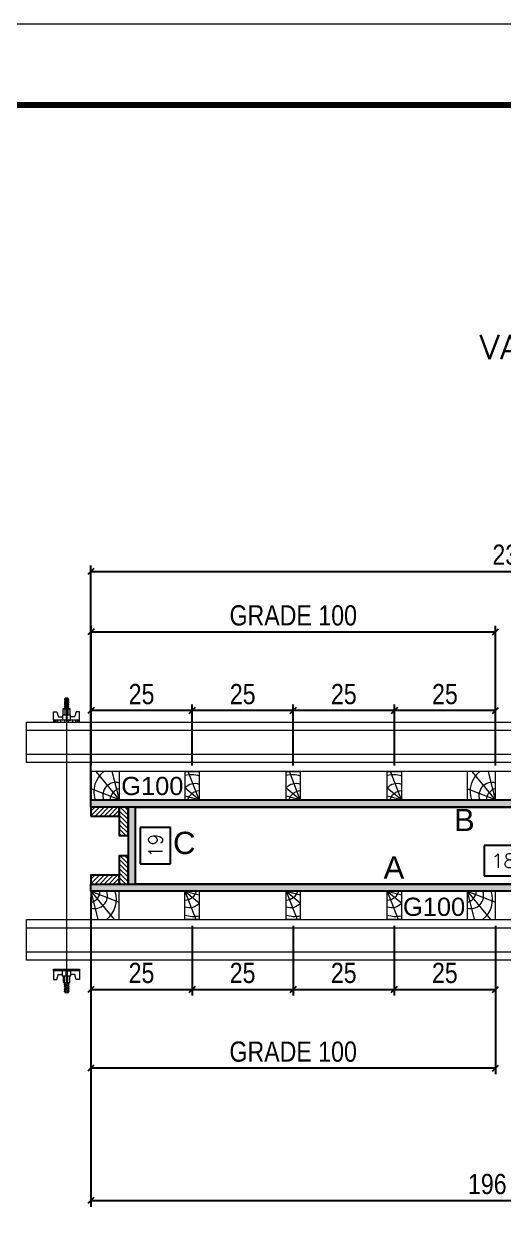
# Model space of a CAD drawing. Extents: x 2102 to 8383, y -13264 to 2718.
# Drawn here: x 7367 to 7604, y -2472 to -1877 of the extents above; entities that cross this region are included whole.
import ezdxf
from ezdxf.enums import TextEntityAlignment as Align

# ---------------------------------------------------------------- set-up
doc = ezdxf.new("R2010")
doc.units = 0
doc.linetypes.add('DASHED', pattern=[0.75, 0.5, -0.25])
doc.linetypes.add('HIDDEN', pattern=[0.375, 0.25, -0.125])
for name, color, linetype, lineweight in [('CONCRETO', 251, 'Continuous', 25), ('Folhas', 255, 'Continuous', 9), ('Hachura', 251, 'Continuous', 9), ('Madeira', 126, 'Continuous', 18), ('Perfil Metálico', 224, 'Continuous', 18), ('SARRAFO DE PRESSAO', 251, 'DASHED', 9), ('Texto Seção', 7, 'Continuous', 15)]:
    doc.layers.add(name, color=color, linetype=linetype, lineweight=lineweight)
for name, color, linetype in [('COTA', 241, 'Continuous'), ('MEIO_PONT', 93, 'Continuous'), ('Painéis', 200, 'Continuous'), ('SARRAFO', 251, 'Continuous'), ('Texto de Titulo', 7, 'Continuous'), ('Texto Qtd Sarr', 242, 'Continuous'), ('TEXTO_GERAL', 7, 'Continuous')]:
    doc.layers.add(name, color=color, linetype=linetype)
doc.styles.add('ARIAL', font='arial.ttf')
doc.styles.add('COTA TECNICA 2X', font='techl___.ttf', dxfattribs={"height": 10})
doc.styles.add('ROMANS', font='romans.shx')
doc.styles.add('SANSSERIF', font='sas_____.pfb')
doc.dimstyles.new('Cota Seção interna', dxfattribs={"dimtxt": 7, "dimasz": 6, "dimexe": 0.18, "dimexo": 2, "dimgap": -4, "dimtad": 3, "dimdec": 1, "dimlfac": 0.5, "dimzin": 12, "dimdsep": 46, "dimtxsty": 'ROMANS', "dimblk": 'ARCHTICK', "dimcen": 0.09, "dimse1": 1, "dimse2": 1, "dimsd1": 1, "dimsd2": 1, "dimclrd": 180, "dimclre": 5, "dimclrt": 1, "dimadec": 0, "dimazin": 3, "dimtfac": 1, "dimtdec": 1, "dimtofl": 0, "dimtmove": 0, "dimatfit": 3, "dimldrblk": 'ARCHTICK', "dimfxl": 1, "dimtolj": 1, "dimtzin": 0, "dimarcsym": 0})
doc.dimstyles.new('SECAO PILAR', dxfattribs={"dimtxt": 10, "dimasz": 3, "dimexe": 3, "dimexo": 3, "dimgap": 3, "dimtad": 1, "dimdec": 1, "dimlfac": 0.5, "dimzin": 12, "dimdsep": 46, "dimtxsty": 'COTA TECNICA 2X', "dimblk1": 'OBLIQUE', "dimblk2": 'OBLIQUE', "dimsah": 1, "dimcen": 0.9, "dimclrd": 256, "dimclre": 256, "dimclrt": 256, "dimadec": 1, "dimazin": 3, "dimtfac": 1, "dimtdec": 1, "dimtmove": 0, "dimatfit": 3, "dimfxl": 1, "dimtolj": 1, "dimtzin": 12, "dimarcsym": 0})

# ---------------------------------------------------------------- blocks, each defined once
blk = doc.blocks.new('9999999999')
at = {"layer": 'Folhas'}
blk.add_lwpolyline([(98138.98, 34190.21), (99623.98, 34190.21), (99623.98, 35240.21), (98138.98, 35240.21)], close=True, dxfattribs=at)
at = {"layer": 'Folhas', "color": 30, "const_width": 3}
blk.add_lwpolyline([(98213.98, 34230.21), (99583.98, 34230.21), (99583.98, 35200.21), (98213.98, 35200.21)], close=True, dxfattribs=at)
blk = doc.blocks.new('*D95')
at = {"layer": 'COTA', "color": 180, "lineweight": -2, "transparency": 16777216}
for p, q in [((7439.39, -2273.69), (7424.39, -2273.69)), ((7424.39, -2273.69), (7424.39, -2291.69)), ((7439.39, -2291.69), (7439.39, -2273.69)), ((7424.39, -2291.69), (7439.39, -2291.69))]:
    blk.add_line(p, q, dxfattribs=at)
at = {"layer": 'Defpoints', "color": 0, "transparency": 16777216}
for p in [(7422.39, -2263.69), (7422.39, -2301.69), (7443.39, -2301.69)]:
    blk.add_point(p, dxfattribs=at)
at = {"layer": 'COTA', "color": 1, "transparency": 16777216, "insert": (7431.89, -2282.69), "char_height": 7, "attachment_point": 5, "rotation": 90, "style": 'ROMANS'}
blk.add_mtext('\\A1;19', dxfattribs=at)
blk = doc.blocks.new('_ArchTick')
at = {"color": 0, "linetype": 'ByBlock', "const_width": 0.15}
blk.add_lwpolyline([(-0.5, -0.5), (0.5, 0.5)], dxfattribs=at)
blk = doc.blocks.new('*D932')
at = {"layer": 'COTA', "color": 180, "lineweight": -2, "transparency": 16777216}
for p, q in [((7649.99, -2263.19), (7623.99, -2263.19)), ((7623.99, -2263.19), (7623.99, -2278.19)), ((7649.99, -2278.19), (7649.99, -2263.19)), ((7623.99, -2278.19), (7649.99, -2278.19))]:
    blk.add_line(p, q, dxfattribs=at)
at = {"layer": 'Defpoints', "color": 0, "transparency": 16777216}
for p in [(7421.99, -2263.69), (7851.99, -2263.69), (7421.99, -2282.19)]:
    blk.add_point(p, dxfattribs=at)
at = {"layer": 'COTA', "color": 1, "transparency": 16777216, "insert": (7636.99, -2270.69), "char_height": 7, "attachment_point": 5, "style": 'ROMANS'}
blk.add_mtext('\\A1;215', dxfattribs=at)
blk = doc.blocks.new('C')
at = {"layer": 'Hachura', "color": 0}
for p, q in [((0, 3.22), (0, -3.22)), ((0.45, 3.22), (0, 3.22)), ((0.46, 3.16), (0, 3.16)), ((0.46, 3.05), (0, 3.05)), ((0.45, -3.23), (0.45, 3.22)), ((0.45, 3.22), (2.58, 3.22)), ((2.58, 3.22), (2.58, 2.39)), ((0.46, 2.88), (0, 2.88)), ((0, 2.75), (0, -1.16)), ((0.46, 2.65), (0, 2.65)), ((0.46, 2.23), (0, 2.23)), ((0.46, 1.51), (0, 1.51)), ((0.39, 0.49), (0.17, 0.49)), ((1.74, 0.97), (0.45, 0.97)), ((1.45, 0.1), (0.45, 0.1)), ((1.35, 1.94), (1.35, 0.96)), ((2.58, 2.39), (1.47, 2.09)), ((1.74, -0.97), (1.74, 0.97)), ((1.74, 0.97), (1.74, 0.84)), ((1.74, 0.97), (1.74, 0.84)), ((1.74, 0.84), (3.35, 0.84)), ((3.35, 0.45), (1.74, 0.45)), ((3.32, 0.84), (3.32, -0.84)), ((3.35, 0.84), (3.35, -0.84)), ((3.68, 0.45), (3.35, 0.45)), ((3.84, -0.52), (3.35, 0.45)), ((3.35, 0.06), (3.67, -0.57)), ((3.68, 0.45), (4.16, -0.52)), ((3.72, 0.5), (4.25, -0.57)), ((4.37, -0.55), (3.83, 0.53)), ((4.15, 0.45), (3.93, 0.45)), ((4.42, -0.52), (3.93, 0.45)), ((4.15, 0.45), (4.26, 0.45)), ((4.26, 0.45), (4.74, -0.52)), ((4.3, 0.5), (4.83, -0.57)), ((4.95, -0.55), (4.41, 0.53)), ((4.51, 0.45), (4.84, 0.45)), ((5, -0.52), (4.51, 0.45)), ((4.84, 0.45), (5.32, -0.52)), ((4.88, 0.5), (5.41, -0.57)), ((5.53, -0.55), (4.99, 0.53)), ((5.58, -0.52), (5.09, 0.45)), ((5.42, 0.45), (5.09, 0.45)), ((5.58, -0.52), (5.09, 0.45)), ((5.42, 0.45), (5.74, -0.19)), ((5.46, 0.5), (5.74, -0.07)), ((5.74, 0.19), (5.57, 0.53)), ((5.74, 0.32), (5.68, 0.45)), ((5.68, 0.45), (5.74, 0.45)), ((5.74, 0.45), (5.9, 0.29)), ((5.74, 0.45), (5.74, -0.52)), ((5.9, -0.36), (5.9, 0.29)), ((0.45, 0), (0, 0)), ((0.46, -1.52), (0, -1.52)), ((0.46, -2.23), (0, -2.23)), ((0.46, -2.65), (0, -2.65)), ((0.46, -2.88), (0, -2.88)), ((0.08, -0.48), (0.29, -0.48)), ((0.29, -0.48), (0.4, -0.48)), ((0.45, 0), (0.45, -0.97)), ((0.45, -0.16), (1.45, -0.16)), ((0.45, -0.65), (0.45, -0.32)), ((0.45, -3.23), (0.45, -0.65)), ((0.45, -0.97), (1.74, -0.97)), ((1.35, -1.94), (1.35, -0.97)), ((2.58, -2.39), (1.47, -2.1)), ((3.35, -0.32), (1.74, -0.32)), ((3.35, -0.84), (1.74, -0.84)), ((2.58, -3.23), (2.58, -2.39)), ((3.35, -0.07), (3.58, -0.52)), ((3.35, -0.52), (3.58, -0.52)), ((3.84, -0.52), (4.16, -0.52)), ((4.42, -0.52), (4.74, -0.52)), ((4.63, -0.52), (4.74, -0.52)), ((5, -0.52), (5.32, -0.52)), ((5.58, -0.52), (5.74, -0.52)), ((5.74, -0.52), (5.9, -0.36)), ((5.74, -0.52), (5.74, -0.52)), ((0.46, -3.05), (0, -3.05)), ((0.46, -3.16), (0, -3.16)), ((0, -3.22), (2.57, -3.22))]:
    blk.add_line(p, q, dxfattribs=at)
for centre, radius, start, end in [((1.52, 1.94), 0.161, 104.7436, 180), ((1.44, -0.03), 0.129, 272.695, 87.305), ((3.81, 0.39), 0.143, 25.5688, 154.4312), ((4.39, 0.39), 0.143, 25.5688, 154.4312), ((4.97, 0.39), 0.143, 25.5688, 154.4312), ((5.55, 0.39), 0.143, 25.5688, 154.4312), ((0.17, -0.37), 0.174, 221.744, 317.8592), ((1.52, -1.94), 0.161, 180, 255.2564), ((3.71, -0.4), 0.174, 222.1408, 318.256), ((4.29, -0.4), 0.174, 222.1408, 318.256), ((4.87, -0.4), 0.174, 222.1408, 318.256), ((5.45, -0.4), 0.174, 222.1408, 318.256), ((5.61, -0.4), 0.174, 317.8592, 318.256)]:
    blk.add_arc(centre, radius, start, end, dxfattribs=at)
blk = doc.blocks.new('titulo1')
at = {"layer": 'Defpoints', "color": 252, "linetype": 'HIDDEN', "ltscale": 2}
blk.add_line((0, 0), (0, 125), dxfattribs=at)
at = {"layer": 'Defpoints', "style": 'ROMANS', "oblique": 15}
blk.add_attdef('FOLHA', text='', height=10, dxfattribs=at).set_placement((0, 15.58), align=Align.MIDDLE_CENTER)
at = {"layer": 'Texto Qtd Sarr', "color": 3, "style": 'ROMANS', "oblique": 15}
for tag, height, p in [('TITULO', 17, (0, 71.45)), ('SEÇÃO', 12, (0, 41.55))]:
    blk.add_attdef(tag, text='', height=height, dxfattribs=at).set_placement(p, align=Align.MIDDLE_CENTER)
blk = doc.blocks.new('_Oblique')
at = {"color": 0, "linetype": 'ByBlock', "lineweight": -2}
blk.add_line((-0.5, -0.5), (0.5, 0.5), dxfattribs=at)
blk = doc.blocks.new('*D942')
at = {"layer": 'COTA', "linetype": 'ByBlock', "lineweight": -2, "transparency": 16777216}
for p, q in [((7399.99, -2260.69), (7399.99, -2144.24)), ((7399.99, -2147.24), (7869.59, -2147.24)), ((7869.59, -2257.09), (7869.59, -2144.24))]:
    blk.add_line(p, q, dxfattribs=at)
at = {"layer": 'Defpoints', "color": 0, "linetype": 'ByBlock', "transparency": 16777216}
for p in [(7869.59, -2147.24), (7869.59, -2260.09), (7399.99, -2263.69)]:
    blk.add_point(p, dxfattribs=at)
at = {"layer": 'COTA', "linetype": 'ByBlock', "lineweight": -2, "transparency": 16777216, "xscale": 3, "yscale": 3, "zscale": 3, "rotation": 180}
blk.add_blockref('_Oblique', (7399.99, -2147.24), dxfattribs=at)
at = {"layer": 'COTA', "linetype": 'ByBlock', "lineweight": -2, "transparency": 16777216, "xscale": 3, "yscale": 3, "zscale": 3}
blk.add_blockref('_Oblique', (7869.59, -2147.24), dxfattribs=at)
at = {"layer": 'COTA', "linetype": 'ByBlock', "transparency": 16777216, "insert": (7634.79, -2139), "char_height": 10, "attachment_point": 5, "style": 'COTA TECNICA 2X'}
blk.add_mtext('\\A1;234.8 PAINEL', dxfattribs=at)
blk = doc.blocks.new('*D114')
at = {"layer": 'COTA', "lineweight": -2, "transparency": 16777216}
for p, q in [((7400.03, -2243.09), (7400.03, -2174.1)), ((7400.03, -2177.1), (7600.03, -2177.1)), ((7600.03, -2243.09), (7600.03, -2174.1))]:
    blk.add_line(p, q, dxfattribs=at)
at = {"layer": 'Defpoints', "color": 0, "transparency": 16777216}
for p in [(7600.03, -2177.1), (7400.03, -2246.09), (7600.03, -2246.09)]:
    blk.add_point(p, dxfattribs=at)
at = {"layer": 'COTA', "lineweight": -2, "transparency": 16777216, "xscale": 3, "yscale": 3, "zscale": 3, "rotation": 180}
blk.add_blockref('_Oblique', (7400.03, -2177.1), dxfattribs=at)
at = {"layer": 'COTA', "lineweight": -2, "transparency": 16777216, "xscale": 3, "yscale": 3, "zscale": 3}
blk.add_blockref('_Oblique', (7600.03, -2177.1), dxfattribs=at)
at = {"layer": 'COTA', "transparency": 16777216, "insert": (7500.03, -2168.99), "char_height": 10, "attachment_point": 5, "style": 'COTA TECNICA 2X'}
blk.add_mtext('\\A1;GRADE 100', dxfattribs=at)
blk = doc.blocks.new('PONTALETE')
at = {"layer": 'Madeira'}
for q in [(2.71, 7), (7, 5.76), (7, 1.74)]:
    blk.add_line((0, 0), q, dxfattribs=at)
blk.add_lwpolyline([(0, 0), (7, 0), (7, 7), (0, 7)], close=True, dxfattribs=at)
for centre, radius, start, end in [((2.04, 0.06), 6.23, 37.2818, 109.0913), ((1.09, 0.9), 3.19, 343.603, 109.9847), ((-0.21, -0.78), 3.09, 14.6322, 86.0383)]:
    blk.add_arc(centre, radius, start, end, dxfattribs=at)
blk = doc.blocks.new('MEIO PONTALETE')
at = {"layer": 'Madeira'}
for q in [(2.71, 7), (3.5, 2.88), (3.5, 0.87)]:
    blk.add_line((0, 0), q, dxfattribs=at)
blk.add_lwpolyline([(0, 0), (3.5, 0), (3.5, 7), (0, 7)], close=True, dxfattribs=at)
for centre, radius, start, end in [((2.04, 0.06), 6.23, 76.4499, 109.0913), ((1.09, 0.9), 3.19, 40.9063, 109.9847), ((-0.21, -0.78), 3.09, 14.6322, 86.0383)]:
    blk.add_arc(centre, radius, start, end, dxfattribs=at)
blk = doc.blocks.new('*D949')
at = {"layer": 'COTA', "lineweight": -2, "transparency": 16777216}
for p, q in [((7450.03, -2243.09), (7450.03, -2212.99)), ((7500.03, -2243.09), (7500.03, -2212.99)), ((7500.03, -2215.99), (7450.03, -2215.99))]:
    blk.add_line(p, q, dxfattribs=at)
at = {"layer": 'Defpoints', "color": 0, "transparency": 16777216}
for p in [(7450.03, -2215.99), (7450.03, -2246.09), (7500.03, -2246.09)]:
    blk.add_point(p, dxfattribs=at)
at = {"layer": 'COTA', "lineweight": -2, "transparency": 16777216, "xscale": 3, "yscale": 3, "zscale": 3, "rotation": 180}
blk.add_blockref('_Oblique', (7450.03, -2215.99), dxfattribs=at)
at = {"layer": 'COTA', "lineweight": -2, "transparency": 16777216, "xscale": 3, "yscale": 3, "zscale": 3}
blk.add_blockref('_Oblique', (7500.03, -2215.99), dxfattribs=at)
at = {"layer": 'COTA', "transparency": 16777216, "insert": (7475.03, -2207.88), "char_height": 10, "attachment_point": 5, "style": 'COTA TECNICA 2X'}
blk.add_mtext('\\A1;25', dxfattribs=at)
blk = doc.blocks.new('*D950')
at = {"layer": 'COTA', "lineweight": -2, "transparency": 16777216}
for p, q in [((7400.03, -2243.09), (7400.03, -2212.99)), ((7450.03, -2243.09), (7450.03, -2212.99)), ((7450.03, -2215.99), (7400.03, -2215.99))]:
    blk.add_line(p, q, dxfattribs=at)
at = {"layer": 'Defpoints', "color": 0, "transparency": 16777216}
for p in [(7400.03, -2215.99), (7400.03, -2246.09), (7450.03, -2246.09)]:
    blk.add_point(p, dxfattribs=at)
at = {"layer": 'COTA', "lineweight": -2, "transparency": 16777216, "xscale": 3, "yscale": 3, "zscale": 3, "rotation": 180}
blk.add_blockref('_Oblique', (7400.03, -2215.99), dxfattribs=at)
at = {"layer": 'COTA', "lineweight": -2, "transparency": 16777216, "xscale": 3, "yscale": 3, "zscale": 3}
blk.add_blockref('_Oblique', (7450.03, -2215.99), dxfattribs=at)
at = {"layer": 'COTA', "transparency": 16777216, "insert": (7425.03, -2207.88), "char_height": 10, "attachment_point": 5, "style": 'COTA TECNICA 2X'}
blk.add_mtext('\\A1;25', dxfattribs=at)
blk = doc.blocks.new('*D115')
at = {"layer": 'COTA', "lineweight": -2, "transparency": 16777216}
for p, q in [((7550.03, -2243.09), (7550.03, -2212.99)), ((7600.03, -2243.09), (7600.03, -2212.99)), ((7600.03, -2215.99), (7550.03, -2215.99))]:
    blk.add_line(p, q, dxfattribs=at)
at = {"layer": 'Defpoints', "color": 0, "transparency": 16777216}
for p in [(7550.03, -2215.99), (7550.03, -2246.09), (7600.03, -2246.09)]:
    blk.add_point(p, dxfattribs=at)
at = {"layer": 'COTA', "lineweight": -2, "transparency": 16777216, "xscale": 3, "yscale": 3, "zscale": 3, "rotation": 180}
blk.add_blockref('_Oblique', (7550.03, -2215.99), dxfattribs=at)
at = {"layer": 'COTA', "lineweight": -2, "transparency": 16777216, "xscale": 3, "yscale": 3, "zscale": 3}
blk.add_blockref('_Oblique', (7600.03, -2215.99), dxfattribs=at)
at = {"layer": 'COTA', "transparency": 16777216, "insert": (7575.03, -2207.88), "char_height": 10, "attachment_point": 5, "style": 'COTA TECNICA 2X'}
blk.add_mtext('\\A1;25', dxfattribs=at)
blk = doc.blocks.new('*D951')
at = {"layer": 'COTA', "lineweight": -2, "transparency": 16777216}
for p, q in [((7500.03, -2243.09), (7500.03, -2212.99)), ((7550.03, -2243.09), (7550.03, -2212.99)), ((7550.03, -2215.99), (7500.03, -2215.99))]:
    blk.add_line(p, q, dxfattribs=at)
at = {"layer": 'Defpoints', "color": 0, "transparency": 16777216}
for p in [(7500.03, -2215.99), (7500.03, -2246.09), (7550.03, -2246.09)]:
    blk.add_point(p, dxfattribs=at)
at = {"layer": 'COTA', "lineweight": -2, "transparency": 16777216, "xscale": 3, "yscale": 3, "zscale": 3, "rotation": 180}
blk.add_blockref('_Oblique', (7500.03, -2215.99), dxfattribs=at)
at = {"layer": 'COTA', "lineweight": -2, "transparency": 16777216, "xscale": 3, "yscale": 3, "zscale": 3}
blk.add_blockref('_Oblique', (7550.03, -2215.99), dxfattribs=at)
at = {"layer": 'COTA', "transparency": 16777216, "insert": (7525.03, -2207.88), "char_height": 10, "attachment_point": 5, "style": 'COTA TECNICA 2X'}
blk.add_mtext('\\A1;25', dxfattribs=at)
blk = doc.blocks.new('*D952')
at = {"layer": 'COTA', "color": 180, "lineweight": -2, "transparency": 16777216}
for p, q in [((7619.49, -2282.69), (7594.49, -2282.69)), ((7594.49, -2282.69), (7594.49, -2297.69)), ((7619.49, -2297.69), (7619.49, -2282.69)), ((7594.49, -2297.69), (7619.49, -2297.69))]:
    blk.add_line(p, q, dxfattribs=at)
at = {"layer": 'Defpoints', "color": 0, "transparency": 16777216}
for p in [(7421.99, -2301.69), (7791.99, -2301.69), (7791.99, -2301.69)]:
    blk.add_point(p, dxfattribs=at)
at = {"layer": 'COTA', "color": 1, "transparency": 16777216, "insert": (7606.99, -2290.19), "char_height": 7, "attachment_point": 5, "style": 'ROMANS'}
blk.add_mtext('\\A1;185', dxfattribs=at)
blk = doc.blocks.new('*D116')
at = {"layer": 'COTA', "lineweight": -2, "transparency": 16777216}
for p, q in [((7399.99, -2326.69), (7399.99, -2395.69)), ((7599.99, -2326.69), (7599.99, -2395.69)), ((7599.99, -2392.69), (7399.99, -2392.69))]:
    blk.add_line(p, q, dxfattribs=at)
at = {"layer": 'Defpoints', "color": 0, "transparency": 16777216}
for p in [(7399.99, -2323.69), (7599.99, -2323.69), (7399.99, -2392.69)]:
    blk.add_point(p, dxfattribs=at)
at = {"layer": 'COTA', "lineweight": -2, "transparency": 16777216, "xscale": 3, "yscale": 3, "zscale": 3, "rotation": 180}
blk.add_blockref('_Oblique', (7399.99, -2392.69), dxfattribs=at)
at = {"layer": 'COTA', "lineweight": -2, "transparency": 16777216, "xscale": 3, "yscale": 3, "zscale": 3}
blk.add_blockref('_Oblique', (7599.99, -2392.69), dxfattribs=at)
at = {"layer": 'COTA', "transparency": 16777216, "insert": (7499.99, -2384.59), "char_height": 10, "attachment_point": 5, "style": 'COTA TECNICA 2X'}
blk.add_mtext('\\A1;GRADE 100', dxfattribs=at)
blk = doc.blocks.new('*D953')
at = {"layer": 'COTA', "lineweight": -2, "transparency": 16777216}
for p, q in [((7499.99, -2322.29), (7499.99, -2356.8)), ((7549.99, -2322.29), (7549.99, -2356.8)), ((7499.99, -2353.8), (7549.99, -2353.8))]:
    blk.add_line(p, q, dxfattribs=at)
at = {"layer": 'Defpoints', "color": 0, "transparency": 16777216}
for p in [(7499.99, -2319.29), (7549.99, -2319.29), (7549.99, -2353.8)]:
    blk.add_point(p, dxfattribs=at)
at = {"layer": 'COTA', "lineweight": -2, "transparency": 16777216, "xscale": 3, "yscale": 3, "zscale": 3, "rotation": 180}
blk.add_blockref('_Oblique', (7499.99, -2353.8), dxfattribs=at)
at = {"layer": 'COTA', "lineweight": -2, "transparency": 16777216, "xscale": 3, "yscale": 3, "zscale": 3}
blk.add_blockref('_Oblique', (7549.99, -2353.8), dxfattribs=at)
at = {"layer": 'COTA', "transparency": 16777216, "insert": (7524.99, -2345.69), "char_height": 10, "attachment_point": 5, "style": 'COTA TECNICA 2X'}
blk.add_mtext('\\A1;25', dxfattribs=at)
blk = doc.blocks.new('*D954')
at = {"layer": 'COTA', "lineweight": -2, "transparency": 16777216}
for p, q in [((7549.99, -2322.29), (7549.99, -2356.8)), ((7599.99, -2322.29), (7599.99, -2356.8)), ((7549.99, -2353.8), (7599.99, -2353.8))]:
    blk.add_line(p, q, dxfattribs=at)
at = {"layer": 'Defpoints', "color": 0, "transparency": 16777216}
for p in [(7549.99, -2319.29), (7599.99, -2319.29), (7599.99, -2353.8)]:
    blk.add_point(p, dxfattribs=at)
at = {"layer": 'COTA', "lineweight": -2, "transparency": 16777216, "xscale": 3, "yscale": 3, "zscale": 3, "rotation": 180}
blk.add_blockref('_Oblique', (7549.99, -2353.8), dxfattribs=at)
at = {"layer": 'COTA', "lineweight": -2, "transparency": 16777216, "xscale": 3, "yscale": 3, "zscale": 3}
blk.add_blockref('_Oblique', (7599.99, -2353.8), dxfattribs=at)
at = {"layer": 'COTA', "transparency": 16777216, "insert": (7574.99, -2345.69), "char_height": 10, "attachment_point": 5, "style": 'COTA TECNICA 2X'}
blk.add_mtext('\\A1;25', dxfattribs=at)
blk = doc.blocks.new('*D117')
at = {"layer": 'COTA', "lineweight": -2, "transparency": 16777216}
for p, q in [((7399.99, -2326.69), (7399.99, -2356.8)), ((7449.99, -2326.69), (7449.99, -2356.8)), ((7399.99, -2353.8), (7449.99, -2353.8))]:
    blk.add_line(p, q, dxfattribs=at)
at = {"layer": 'Defpoints', "color": 0, "transparency": 16777216}
for p in [(7399.99, -2323.69), (7449.99, -2323.69), (7449.99, -2353.8)]:
    blk.add_point(p, dxfattribs=at)
at = {"layer": 'COTA', "lineweight": -2, "transparency": 16777216, "xscale": 3, "yscale": 3, "zscale": 3, "rotation": 180}
blk.add_blockref('_Oblique', (7399.99, -2353.8), dxfattribs=at)
at = {"layer": 'COTA', "lineweight": -2, "transparency": 16777216, "xscale": 3, "yscale": 3, "zscale": 3}
blk.add_blockref('_Oblique', (7449.99, -2353.8), dxfattribs=at)
at = {"layer": 'COTA', "transparency": 16777216, "insert": (7424.99, -2345.69), "char_height": 10, "attachment_point": 5, "style": 'COTA TECNICA 2X'}
blk.add_mtext('\\A1;25', dxfattribs=at)
blk = doc.blocks.new('*D955')
at = {"layer": 'COTA', "lineweight": -2, "transparency": 16777216}
for p, q in [((7449.99, -2322.29), (7449.99, -2356.8)), ((7499.99, -2322.29), (7499.99, -2356.8)), ((7449.99, -2353.8), (7499.99, -2353.8))]:
    blk.add_line(p, q, dxfattribs=at)
at = {"layer": 'Defpoints', "color": 0, "transparency": 16777216}
for p in [(7449.99, -2319.29), (7499.99, -2319.29), (7499.99, -2353.8)]:
    blk.add_point(p, dxfattribs=at)
at = {"layer": 'COTA', "lineweight": -2, "transparency": 16777216, "xscale": 3, "yscale": 3, "zscale": 3, "rotation": 180}
blk.add_blockref('_Oblique', (7449.99, -2353.8), dxfattribs=at)
at = {"layer": 'COTA', "lineweight": -2, "transparency": 16777216, "xscale": 3, "yscale": 3, "zscale": 3}
blk.add_blockref('_Oblique', (7499.99, -2353.8), dxfattribs=at)
at = {"layer": 'COTA', "transparency": 16777216, "insert": (7474.99, -2345.69), "char_height": 10, "attachment_point": 5, "style": 'COTA TECNICA 2X'}
blk.add_mtext('\\A1;25', dxfattribs=at)
blk = doc.blocks.new('*D1487')
at = {"layer": 'COTA', "linetype": 'ByBlock', "lineweight": -2, "transparency": 16777216}
for p, q in [((7399.99, -2308.29), (7399.99, -2461.15)), ((7791.99, -2308.29), (7791.99, -2461.15)), ((7399.99, -2458.15), (7791.99, -2458.15))]:
    blk.add_line(p, q, dxfattribs=at)
at = {"layer": 'Defpoints', "color": 0, "linetype": 'ByBlock', "transparency": 16777216}
for p in [(7399.99, -2305.29), (7791.99, -2305.29), (7791.99, -2458.15)]:
    blk.add_point(p, dxfattribs=at)
at = {"layer": 'COTA', "linetype": 'ByBlock', "lineweight": -2, "transparency": 16777216, "xscale": 3, "yscale": 3, "zscale": 3, "rotation": 180}
blk.add_blockref('_Oblique', (7399.99, -2458.15), dxfattribs=at)
at = {"layer": 'COTA', "linetype": 'ByBlock', "lineweight": -2, "transparency": 16777216, "xscale": 3, "yscale": 3, "zscale": 3}
blk.add_blockref('_Oblique', (7791.99, -2458.15), dxfattribs=at)
at = {"layer": 'COTA', "linetype": 'ByBlock', "transparency": 16777216, "insert": (7595.99, -2450.02), "char_height": 10, "attachment_point": 5, "style": 'COTA TECNICA 2X'}
blk.add_mtext('\\A1;196', dxfattribs=at)

msp = doc.modelspace()

# ---------------------------------------------------------------- hatches: boundary and pattern name
at = {"layer": 'Hachura'}
h = msp.add_hatch(color=256, dxfattribs=at)
h.dxf.hatch_style = 1
h.paths.add_polyline_path([(7869.59, -2260.09), (7869.59, -2263.69), (7399.99, -2263.69), (7399.99, -2260.09)])
h = msp.add_hatch(dxfattribs=at)
h.set_pattern_fill('ANSI31', color=256, scale=0.5, angle=180, style=0)
h.set_pattern_definition([(225, (-1376.5515, -25055.9026), (1.12253202, -1.12253202), [])])
h.paths.add_polyline_path([(7413.99, -2263.69), (7413.99, -2268.09), (7399.99, -2268.09), (7399.99, -2263.69)])
h = msp.add_hatch(dxfattribs=at)
h.set_pattern_fill('ANSI31', color=256, scale=0.5, angle=90, style=0)
h.set_pattern_definition([(135, (-14447.8078, 7457.2574), (-1.12253202, -1.12253202), [])])
h.paths.add_polyline_path([(7413.99, -2263.69), (7418.39, -2263.69), (7418.39, -2277.69), (7413.99, -2277.69)])
h = msp.add_hatch(color=256, dxfattribs=at)
h.dxf.hatch_style = 1
h.paths.add_polyline_path([(7421.99, -2263.69), (7418.39, -2263.69), (7418.39, -2301.69), (7421.99, -2301.69)])
h = msp.add_hatch(dxfattribs=at)
h.set_pattern_fill('ANSI31', color=256, scale=0.5, angle=90, style=0)
h.set_pattern_definition([(135, (-14447.8078, 7433.2574), (-1.12253202, -1.12253202), [])])
h.paths.add_polyline_path([(7413.99, -2287.69), (7418.39, -2287.69), (7418.39, -2301.69), (7413.99, -2301.69)])
h = msp.add_hatch(dxfattribs=at)
h.set_pattern_fill('ANSI31', color=256, scale=0.5, angle=180, style=0)
h.set_pattern_definition([(225, (-1376.5515, -25089.5026), (1.12253202, -1.12253202), [])])
h.paths.add_polyline_path([(7413.99, -2297.29), (7413.99, -2301.69), (7399.99, -2301.69), (7399.99, -2297.29)])
h = msp.add_hatch(color=256, dxfattribs=at)
h.dxf.hatch_style = 1
h.paths.add_polyline_path([(7399.99, -2301.69), (7791.99, -2301.69), (7791.99, -2305.29), (7399.99, -2305.29)])

# ---------------------------------------------------------------- linework, layer by layer
at = {"layer": 'CONCRETO', "color": 2}
msp.add_lwpolyline([(7851.99, -2413.69), (7791.99, -2413.69), (7791.99, -2301.69), (7421.99, -2301.69), (7421.99, -2263.69), (7851.99, -2263.69)], close=True, dxfattribs=at)
at = {"layer": 'Hachura'}
msp.add_line((7387.9, -2210.89), (7387.91, -2350.69), dxfattribs=at)
at = {"layer": 'Madeira'}
for points in [[(7869.59, -2260.09), (7869.59, -2246.09), (7400.03, -2246.09), (7400.03, -2260.09)], [(7400.03, -2246.09), (7400.03, -2260.09), (7600.03, -2260.09), (7600.03, -2246.09)], [(7599.99, -2319.29), (7599.99, -2305.29), (7399.99, -2305.29), (7399.99, -2319.29)]]:
    msp.add_lwpolyline(points, close=True, dxfattribs=at)
at = {"layer": 'Painéis'}
for points in [[(7869.59, -2260.09), (7869.59, -2263.69), (7399.99, -2263.69), (7399.99, -2260.09)], [(7421.99, -2263.69), (7418.39, -2263.69), (7418.39, -2301.69), (7421.99, -2301.69)], [(7399.99, -2301.69), (7791.99, -2301.69), (7791.99, -2305.29), (7399.99, -2305.29)]]:
    msp.add_lwpolyline(points, close=True, dxfattribs=at)
at = {"layer": 'Perfil Metálico'}
for points in [[(7368.05, -2241.69), (7368.05, -2221.69), (7912.31, -2221.69), (7912.31, -2241.69)], [(7912.31, -2225.69), (7912.31, -2237.69), (7368.05, -2237.69), (7368.05, -2225.69)], [(7368.05, -2339.29), (7368.05, -2319.29), (7774.39, -2319.29), (7774.39, -2339.29)], [(7774.39, -2323.29), (7774.39, -2335.29), (7368.05, -2335.29), (7368.05, -2323.29)]]:
    msp.add_lwpolyline(points, close=True, dxfattribs=at)
at = {"layer": 'SARRAFO'}
for points in [[(7399.99, -2268.09), (7413.99, -2268.09), (7413.99, -2263.69), (7399.99, -2263.69)], [(7418.39, -2277.69), (7418.39, -2263.69), (7413.99, -2263.69), (7413.99, -2277.69)], [(7418.39, -2301.69), (7418.39, -2287.69), (7413.99, -2287.69), (7413.99, -2301.69)], [(7399.99, -2301.69), (7413.99, -2301.69), (7413.99, -2297.29), (7399.99, -2297.29)]]:
    msp.add_lwpolyline(points, close=True, dxfattribs=at)

# ---------------------------------------------------------------- block references
at = {"layer": 'Hachura', "linetype": 'Continuous', "yscale": 2, "zscale": 2}
for p, xscale, rotation in [((7387.9, -2221.69), 2, 90.00000000000001), ((7387.9, -2343.69), -2, 90)]:
    msp.add_blockref('C', p, dxfattribs=dict(at, xscale=xscale, rotation=rotation))
at = {"layer": 'MEIO_PONT'}
for name, p, xscale, yscale, zscale, rotation in [('PONTALETE', (7414.03, -2260.09), 2, 2, 2, 89.99999999999999), ('PONTALETE', (7600.03, -2260.09), 2, 2, 2, 89.99999999999999), ('PONTALETE', (7399.99, -2305.29), 2, 2, 2, 270), ('MEIO PONTALETE', (7446.49, -2305.29), -1.999999997962732, 1.999999997962732, 1.999999997962732, 180), ('MEIO PONTALETE', (7496.49, -2305.29), -1.999999997962732, 1.999999997962732, 1.999999997962732, 180), ('MEIO PONTALETE', (7546.49, -2305.29), -1.999999997962732, 1.999999997962732, 1.999999997962732, 180), ('PONTALETE', (7585.99, -2305.29), 2, 2, 2, 270)]:
    msp.add_blockref(name, p, dxfattribs=dict(at, xscale=xscale, yscale=yscale, zscale=zscale, rotation=rotation))
at = {"layer": 'MEIO_PONT', "xscale": -1.999999997962732, "yscale": 1.999999997962732, "zscale": 1.999999997962732}
for p in [(7453.53, -2260.09), (7503.53, -2260.09), (7553.53, -2260.09)]:
    msp.add_blockref('MEIO PONTALETE', p, dxfattribs=at)
at = {"layer": 'SARRAFO DE PRESSAO', "color": 6, "linetype": 'ByBlock'}
msp.add_blockref('9999999999', (-91268.19, -37116.9), dxfattribs=at)
at = {"layer": 'Texto Seção'}
ref = msp.add_blockref('titulo1', (7630.78, -2093.79), dxfattribs=at)
ref.add_attrib('TITULO', 'P34', dxfattribs={"layer": 'Texto de Titulo', "color": 7, "height": 17, "style": 'ROMANS', "width": 1.1}).set_placement((7630.78, -2006.29), align=Align.MIDDLE_CENTER)
ref.add_attrib('SEÇÃO', 'VARIAVEL', dxfattribs={"layer": 'Texto de Titulo', "color": 7, "height": 12, "style": 'ROMANS', "width": 1.1}).set_placement((7630.78, -2036.29), align=Align.MIDDLE_CENTER)

# ---------------------------------------------------------------- texts
at = {"layer": 'Texto Seção', "color": 0, "linetype": 'Continuous', "style": 'SANSSERIF'}
for p in [(7414.97, -2253.23), (7554.29, -2312.94)]:
    msp.add_text('G100', height=9, dxfattribs=at).set_placement(p, align=Align.MIDDLE_LEFT)
at = {"layer": 'TEXTO_GERAL', "style": 'ARIAL'}
for s, p in [('B', (7584.62, -2270.04)), ('C', (7446.15, -2281.37)), ('A', (7549.82, -2293.55))]:
    msp.add_text(s, height=11, dxfattribs=at).set_placement(p, align=Align.MIDDLE_CENTER)

# ---------------------------------------------------------------- dimensions: what is measured, and where the dimension line sits
at = {"layer": 'COTA', "linetype": 'ByBlock'}
dim = msp.add_linear_dim(base=(7869.59, -2147.24), p1=(7399.99, -2263.69), p2=(7869.59, -2260.09), text='<> PAINEL', dimstyle='SECAO PILAR', override={"dimtmove": 1}, dxfattribs=at)
dim.commit()
dim.dimension.update_dxf_attribs({"geometry": '*D942', "text_midpoint": (7634.79, -2139)})
at = {"layer": 'COTA'}
dim = msp.add_linear_dim(base=(7600.03, -2177.1), p1=(7400.03, -2246.09), p2=(7600.03, -2246.09), text='GRADE <>', dimstyle='SECAO PILAR', dxfattribs=at)
dim.commit()
dim.dimension.update_dxf_attribs({"geometry": '*D114', "text_midpoint": (7500.03, -2168.99)})
for base, p1, p2, picture, middle in [((7400.03, -2215.99), (7450.03, -2246.09), (7400.03, -2246.09), '*D950', (7425.03, -2207.88)), ((7450.03, -2215.99), (7500.03, -2246.09), (7450.03, -2246.09), '*D949', (7475.03, -2207.88)), ((7500.03, -2215.99), (7550.03, -2246.09), (7500.03, -2246.09), '*D951', (7525.03, -2207.88)), ((7550.03, -2215.99), (7600.03, -2246.09), (7550.03, -2246.09), '*D115', (7575.03, -2207.88))]:
    dim = msp.add_linear_dim(base=base, p1=p1, p2=p2, dimstyle='SECAO PILAR', dxfattribs=at)
    dim.commit()
    dim.dimension.update_dxf_attribs({"geometry": picture, "text_midpoint": middle})
for base, p1, p2, dimstyle, picture, middle in [((7421.99, -2282.19), (7851.99, -2263.69), (7421.99, -2263.69), 'Cota Seção interna', '*D932', (7636.99, -2270.69)), ((7499.99, -2353.8), (7449.99, -2319.29), (7499.99, -2319.29), 'SECAO PILAR', '*D955', (7474.99, -2345.69)), ((7549.99, -2353.8), (7499.99, -2319.29), (7549.99, -2319.29), 'SECAO PILAR', '*D953', (7524.99, -2345.69)), ((7599.99, -2353.8), (7549.99, -2319.29), (7599.99, -2319.29), 'SECAO PILAR', '*D954', (7574.99, -2345.69)), ((7449.99, -2353.8), (7399.99, -2323.69), (7449.99, -2323.69), 'SECAO PILAR', '*D117', (7424.99, -2345.69))]:
    dim = msp.add_linear_dim(base=base, p1=p1, p2=p2, angle=180, dimstyle=dimstyle, dxfattribs=at)
    dim.commit()
    dim.dimension.update_dxf_attribs({"geometry": picture, "text_midpoint": middle})
dim = msp.add_linear_dim(base=(7443.39, -2301.69), p1=(7422.39, -2263.69), p2=(7422.39, -2301.69), angle=270, dimstyle='Cota Seção interna', dxfattribs=at)
dim.commit()
dim.dimension.update_dxf_attribs({"geometry": '*D95', "text_midpoint": (7443.39, -2282.69), "dimtype": 160})
dim = msp.add_linear_dim(base=(7791.99, -2301.69), p1=(7421.99, -2301.69), p2=(7791.99, -2301.69), dimstyle='Cota Seção interna', dxfattribs=at)
dim.commit()
dim.dimension.update_dxf_attribs({"geometry": '*D952', "text_midpoint": (7606.99, -2301.69), "dimtype": 160})
at = {"layer": 'COTA', "linetype": 'ByBlock'}
dim = msp.add_linear_dim(base=(7791.99, -2458.15), p1=(7399.99, -2305.29), p2=(7791.99, -2305.29), dimstyle='SECAO PILAR', override={"dimtmove": 1}, dxfattribs=at)
dim.commit()
dim.dimension.update_dxf_attribs({"geometry": '*D1487', "text_midpoint": (7595.99, -2450.02)})
at = {"layer": 'COTA'}
dim = msp.add_linear_dim(base=(7399.99, -2392.69), p1=(7599.99, -2323.69), p2=(7399.99, -2323.69), angle=180, text='GRADE <>', dimstyle='SECAO PILAR', dxfattribs=at)
dim.commit()
dim.dimension.update_dxf_attribs({"geometry": '*D116', "text_midpoint": (7499.99, -2384.59)})

doc.saveas('drawing.dxf')
